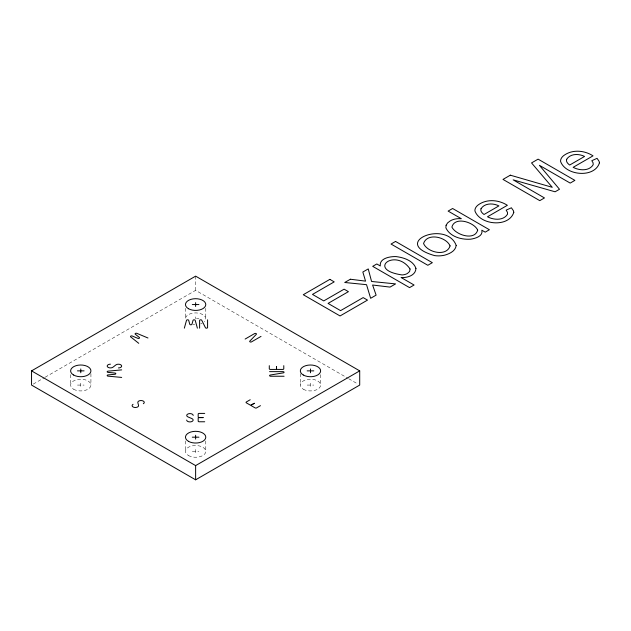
<?xml version="1.0" encoding="UTF-8"?>
<svg xmlns="http://www.w3.org/2000/svg" width="631" height="631" viewBox="0 0 631 631"><rect width="100%" height="100%" fill="white"/><g stroke="black" fill="none" stroke-linecap="round" stroke-linejoin="round"><path stroke-width="0.47" stroke-dasharray="3.15 2.37" d="M33.254 384.098L44.304 377.717M45.156 377.228L195.626 290.347L347.807 378.206M196.454 318.765L198.939 318.765M77.463 385.076L84.089 385.076M307.171 385.076L313.796 385.076M192.313 451.394L198.939 451.394M348.659 378.695L358.006 384.098M320.635 374.656L320.635 385.076M310.484 383.167L310.484 386.992M300.332 373.71L300.332 385.076M205.777 308.346L205.777 318.765M205.777 440.966L205.777 451.394M195.626 276.141L195.626 290.347M195.626 316.857L195.626 318.765M195.626 449.477L195.626 453.303M185.475 308.346L185.475 318.765A10.151 5.86 0 0 1 198.26 313.11A10.151 5.86 0 0 1 204.42 321.7M185.475 440.966L185.475 451.394M90.927 373.71L90.927 385.076M80.776 383.167L80.776 386.992M70.625 374.656L70.625 385.076M202.157 323.253A10.151 5.86 0 0 1 200.705 323.845M194.75 324.61A10.151 5.86 0 0 1 192.999 324.429M188.448 455.535A10.151 5.86 0 0 0 205.438 452.908A10.151 5.86 0 0 0 192.999 445.731A10.151 5.86 0 0 0 188.448 455.535M73.598 389.224A10.151 5.86 0 0 0 90.58 386.598A10.151 5.86 0 0 0 78.149 379.42A10.151 5.86 0 0 0 73.598 389.224M303.306 389.224A10.151 5.86 0 0 0 320.288 386.598A10.151 5.86 0 0 0 307.857 379.42A10.151 5.86 0 0 0 303.306 389.224"/><path stroke-width="0.95" d="M184.331 328.175L186.508 320.343A1.104 0.639 0 0 1 187.596 319.807A1.104 0.639 0 0 1 188.685 320.343L189.773 324.255A1.104 0.639 0 0 0 190.862 324.791A1.104 0.639 0 0 0 191.95 324.255L193.039 320.343A1.104 0.639 0 0 1 194.127 319.807A1.104 0.639 0 0 1 195.208 320.343L197.385 328.175M31.55 370.87L195.626 276.141L359.709 370.87L359.709 385.076L195.626 479.812L31.55 385.076L31.55 370.87L195.626 465.599L359.709 370.87M245.12 339.06L254.608 333.578A1.088 0.631 0 0 1 256.028 333.531A1.088 0.631 0 0 1 256.32 334.335L249.821 341.111A1.088 0.631 0 0 0 250.105 341.923A1.088 0.631 0 0 0 251.532 341.868L261.021 336.394M250.207 399.738L246.358 401.963A1.088 0.631 0 0 0 246.358 402.846L249.931 404.913A1.088 0.631 0 0 0 251.469 404.913L254.309 403.296L251.469 404.913A1.088 0.631 0 0 0 251.509 405.82L255.082 407.878A1.088 0.631 0 0 0 256.62 407.878L260.461 405.662M121.673 369.884L108.106 371.138A1.104 0.639 0 0 0 107.175 371.769A1.104 0.639 0 0 0 108.106 372.393L114.889 373.024A1.104 0.639 0 0 1 115.812 373.655A1.104 0.639 0 0 1 114.889 374.278L108.106 374.909A1.104 0.639 0 0 0 107.175 375.54A1.104 0.639 0 0 0 108.106 376.163L121.673 377.417M192.313 304.56L198.939 304.56M77.463 370.87L84.089 370.87M307.171 370.87L313.796 370.87M269.579 371.635L282.996 371.635A1.088 0.631 0 0 1 284.053 372.187A1.088 0.631 0 0 1 283.272 372.874L270.383 375.011A1.088 0.631 0 0 0 269.587 375.697A1.088 0.631 0 0 0 270.667 376.242L284.084 376.242M204.712 413.4L199.27 413.4A1.088 0.631 0 0 0 198.181 414.023L198.181 416.941A1.088 0.631 0 0 0 199.27 417.572L203.261 417.58L199.27 417.596A1.088 0.631 0 0 0 198.181 418.227L198.181 421.145A1.088 0.631 0 0 0 199.27 421.768L204.712 421.768M192.313 437.18L198.939 437.18M147.977 337.995L136.848 333.342A1.104 0.639 0 0 0 135.428 333.413A1.104 0.639 0 0 0 135.31 334.233L139.341 337.443A1.104 0.639 0 0 1 139.222 338.263A1.104 0.639 0 0 1 137.803 338.334L132.234 336.007A1.104 0.639 0 0 0 130.814 336.071A1.104 0.639 0 0 0 130.696 336.899L138.749 343.319M310.484 368.954L310.484 372.779M283.784 365.657L283.784 368.796A1.088 0.631 0 0 1 282.696 369.419L277.648 369.419A1.088 0.631 0 0 1 276.559 368.796A1.088 0.631 0 0 1 275.424 369.419L270.376 369.419A1.088 0.631 0 0 1 269.287 368.796L269.287 365.657M207.583 319.799L207.583 327.544A1.088 0.631 0 0 1 206.637 328.167A1.088 0.631 0 0 1 205.446 327.71L201.746 320.264A1.088 0.631 0 0 0 200.555 319.814A1.088 0.631 0 0 0 199.609 320.43L199.609 328.175M195.626 302.643L195.626 306.469M195.626 435.264L195.626 439.097M195.626 465.599L195.626 479.812M80.776 368.954L80.776 372.779M193.196 415.45A3.242 1.869 0 0 0 188.393 413.81A3.242 1.869 0 0 0 188.212 417.028L191.65 418.479A3.242 1.869 0 0 1 191.469 421.697A3.242 1.869 0 0 1 186.666 420.057M143.324 403.722A3.242 1.869 0 0 0 141.943 400.606A3.242 1.869 0 0 0 137.866 402.807L138.528 405.236A3.242 1.869 0 0 1 134.458 407.437A3.242 1.869 0 0 1 133.07 404.313M118.415 367.944A3.242 1.869 0 0 0 121.255 365.168A3.242 1.869 0 0 0 115.678 365.065L113.17 367.053A3.242 1.869 0 0 1 107.593 366.95A3.242 1.869 0 0 1 110.433 364.174M410.063 269.003L409.606 271.472L407.452 273.452A8.708 5.024 0 0 1 402.121 274.935C365.806 269.745 395.582 247.565 410.063 269.003M276.536 366.493L276.512 368.796L276.536 366.493M477.683 230.11C474.67 241.152 455.558 234.858 451.899 227.073C454.738 215.968 474.181 222.23 477.683 230.11M450.077 245.885C446.638 257.006 427.424 252.558 423.559 243.527C427.077 232.445 446.18 236.854 450.077 245.885M446.093 225.275L445.872 227.83C450.021 236.806 461.561 239.883 470.742 239.173C475.23 238.502 483.338 236.246 481.847 230.212L485.207 232.153L489.396 229.731L452.616 208.498L448.12 211.093L461.324 218.712L458.485 218.641A12.541 7.241 0 0 0 450.305 220.842L447.608 222.893L446.093 225.275M513.792 212.3C508.957 227.878 479.97 225.157 474.922 210.92A15.996 9.236 0 0 1 477.793 205.241C486.256 198.631 498.679 199.641 507.363 205.312L487.487 216.78C493.6 220.038 503.499 220.874 507.537 214.161L507.419 212.276L506.157 210.147L511.402 207.788L513.46 210.793L513.792 212.3M599.45 162.845C594.615 178.423 565.628 175.702 560.58 161.465A15.996 9.236 0 0 1 563.451 155.786C571.915 149.176 584.338 150.186 593.022 155.857L573.145 167.325C579.266 170.583 589.157 171.411 593.195 164.707L593.077 162.822L591.815 160.692L597.06 158.334L599.119 161.339L599.45 162.845M415.947 268.364C415.734 275.534 407.09 277.987 401.103 277.522L414.078 285.015L409.558 287.618L372.7 266.337L376.817 263.963L380.28 265.966C379.207 258.095 390.321 256.367 396.126 256.588C403.706 257.566 413.108 260.493 415.947 268.364M481.011 208.751C480.12 211.211 482.25 213.175 484.024 214.493L498.908 205.903C493.316 203.056 484.687 202.843 481.011 208.751M566.67 159.296C565.778 161.757 567.908 163.713 569.683 165.038L584.566 156.449C578.982 153.601 570.345 153.388 566.67 159.296M456.197 245.451C455.543 251.043 449.619 253.757 444.8 255.137A15.83 9.142 0 0 1 434.625 255.61C389.635 242.746 446.511 219.438 456.197 245.451M329.871 279.359L303.274 294.716L340.054 315.95L367.51 300.104L363.164 297.603L340.582 310.633L328.065 303.408L348.415 291.664L344.1 289.172L323.75 300.916L312.487 294.417L334.209 281.868L329.871 279.359M395.558 241.436L391.039 244.047L427.826 265.28L432.338 262.677L395.558 241.436M510.321 175.181L502.994 179.409L539.781 200.642L544.474 197.937L513.161 179.859L555.106 191.792L559.5 189.261L539.402 165.314L570.187 183.093L574.88 180.379L538.101 159.146L531.547 162.924L552.275 187.32L510.321 175.181M350.371 279.233L344.723 282.491L366.532 284.676L370.642 298.297L376.115 295.134L372.598 285.023L390.037 287.097L395.582 283.895L371.572 281.473L368.236 268.916L362.841 272.032L365.546 281.126L350.371 279.233M188.448 441.321A10.151 5.86 0 0 0 205.438 438.695A10.151 5.86 0 0 0 192.999 431.517A10.151 5.86 0 0 0 188.448 441.321M73.598 375.011A10.151 5.86 0 0 0 90.58 372.385A10.151 5.86 0 0 0 78.149 365.207A10.151 5.86 0 0 0 73.598 375.011M303.306 375.011A10.151 5.86 0 0 0 320.288 372.385A10.151 5.86 0 0 0 307.857 365.207A10.151 5.86 0 0 0 303.306 375.011M188.448 308.701A10.151 5.86 0 0 0 205.438 306.074A10.151 5.86 0 0 0 192.999 298.897A10.151 5.86 0 0 0 188.448 308.701"/></g></svg>
